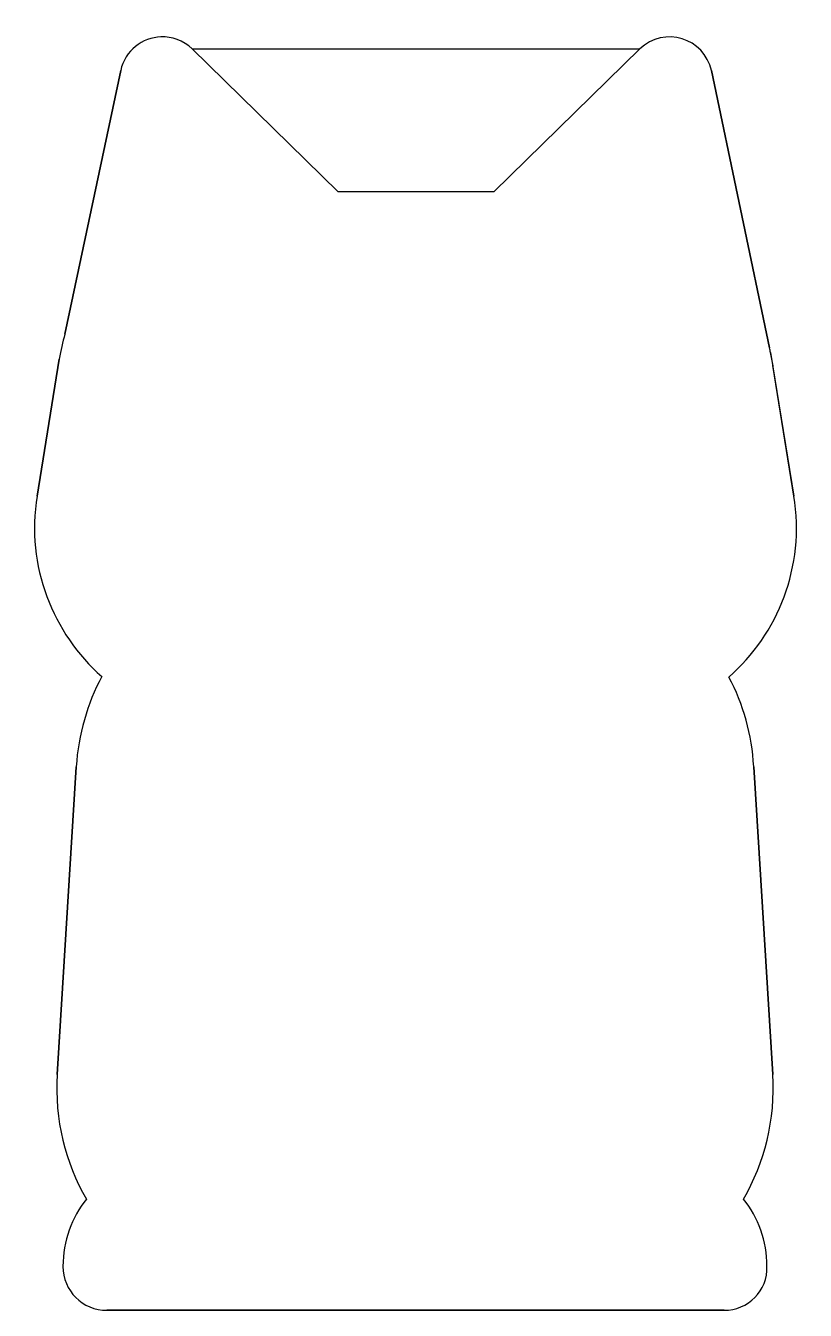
# Model space of a CAD drawing. Extents: x -0.5 to 41.1, y 0 to 68.5.
import ezdxf

# ---------------------------------------------------------------- set-up
doc = ezdxf.new("R2010")
doc.units = 0
doc.layers.get('0').update_dxf_attribs({"linetype": 'CONTINUOUS'})

msp = doc.modelspace()

# ---------------------------------------------------------------- linework, layer by layer
at = {"color": 7}
for points in [[(6.739175, 67.922951), (6.739175, 67.922951)], [(32.281939, 67.281888), (24.492716, 59.661888), (16.195273, 59.661888), (8.40605, 67.281888)], [(4.59605, 66.124887), (1.624448, 52.073307)], [(39.193088, 51.334114), (36.091939, 66.124887)], [(1.321831, 50.743775), (0.136718, 43.43411)], [(40.494496, 43.43411), (39.366158, 50.393755), (39.393731, 50.376652), (39.244904, 51.087169)], [(2.225273, 28.984552), (1.209383, 12.587001)], [(39.365607, 12.587001), (38.349717, 28.984552)], [(3.861831, 0), (13.147053, 0), (27.540386, 0), (36.769383, 0)]]:
    msp.add_lwpolyline(points, close=True, dxfattribs=at)
for points in [[(36.091939, 66.124887), (35.725051, 67.874665), (33.551939, 68.523665), (32.281939, 67.281888)], [(6.739175, 67.922951), (5.760217, 67.882161), (4.825355, 67.218498), (4.59605, 66.124887)], [(8.40605, 67.281888), (7.9298, 67.747554), (7.32655, 67.947425), (6.739175, 67.922951)], [(1.624448, 52.073307), (1.496979, 51.641584), (1.394273, 51.198407), (1.321831, 50.743775)], [(39.244904, 51.087169), (39.228506, 51.169863), (39.211347, 51.252176), (39.193088, 51.334114)], [(0.136718, 43.43411), (-0.46747, 39.683975), (0.975216, 36.11979), (3.587877, 33.806034)], [(37.030659, 33.777922), (39.640384, 36.093092), (41.098728, 39.662862), (40.494496, 43.43411)], [(3.587877, 33.806034), (2.816429, 32.354709), (2.335375, 30.722598), (2.225273, 28.984552)], [(38.349717, 28.984552), (38.255943, 30.71154), (37.788473, 32.333539), (37.030659, 33.777922)], [(1.209383, 12.587001), (1.059262, 10.165046), (1.646083, 7.879895), (2.767669, 5.936589)], [(37.80677, 5.936589), (38.928389, 7.879915), (39.51573, 10.165012), (39.365607, 12.587001)], [(2.767669, 5.936589), (1.988747, 4.943754), (1.519718, 3.697306), (1.519718, 2.342664)], [(39.055273, 2.342664), (39.055273, 3.697306), (38.585692, 4.943754), (37.80677, 5.936589)], [(1.519718, 2.342664), (1.519718, 1.044442), (2.563609, 0), (3.861831, 0)], [(36.769383, 0), (38.039383, 0), (39.111717, 1.044442), (39.055273, 2.342664)]]:
    msp.add_open_spline(points, degree=3, dxfattribs=at)

doc.saveas('drawing.dxf')
